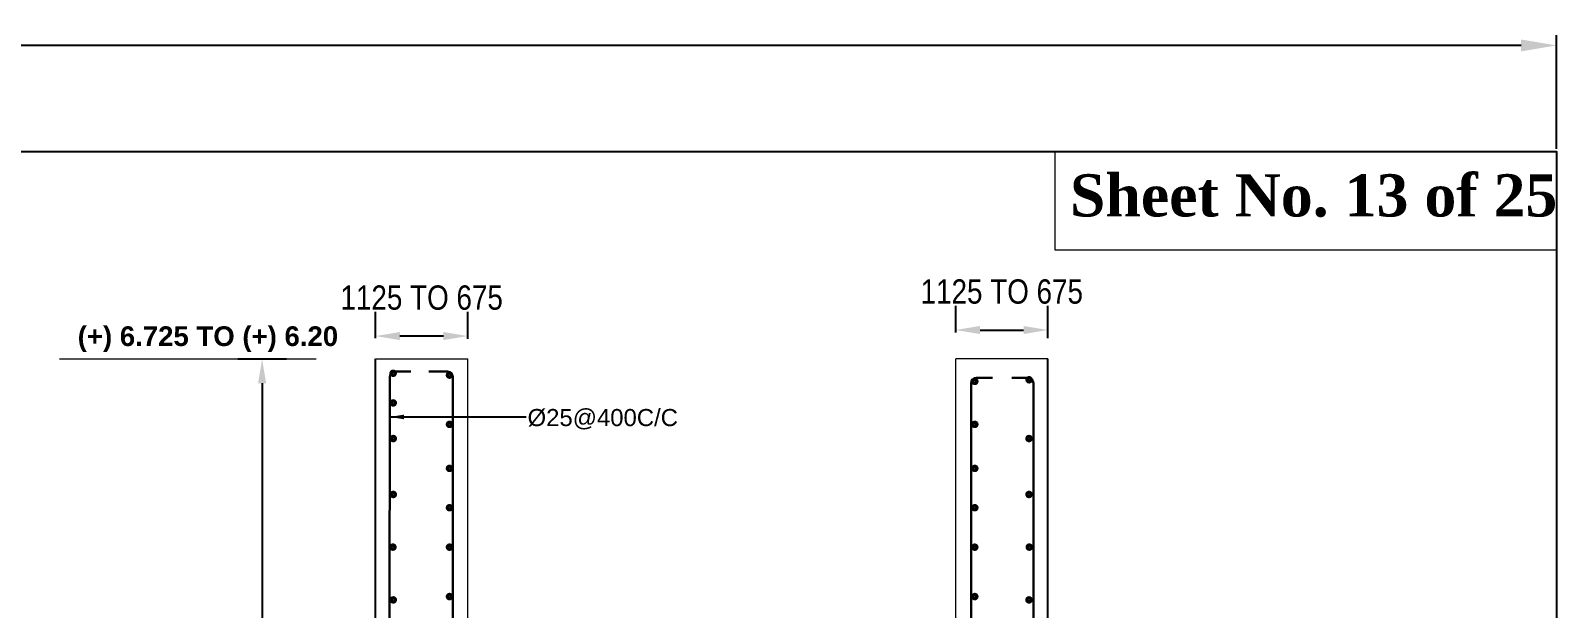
# Model space of a CAD drawing. Extents: x -358915 to 1258323, y -1667244 to -305611.
# Drawn here: x 589552 to 604633, y -1469131 to -1463416 of the extents above; entities that cross this region are included whole.
import ezdxf

# ---------------------------------------------------------------- set-up
doc = ezdxf.new("R2010")
doc.units = 0
doc.header["$LTSCALE"] = 300
doc.header["$MEASUREMENT"] = 0
doc.layers.get('DEFPOINTS').update_dxf_attribs({"linetype": 'CONTINUOUS'})
doc.layers.add('Dim', color=7, linetype='CONTINUOUS', lineweight=9)
doc.layers.add('ROD', color=1, linetype='CONTINUOUS', lineweight=30)
for name, color, linetype in [('LINE', 7, 'CONTINUOUS'), ('TEXT', 10, 'CONTINUOUS'), ('TXT', 7, 'CONTINUOUS')]:
    doc.layers.add(name, color=color, linetype=linetype)
doc.styles.add('Arial', font='arial.ttf')
doc.styles.add('DIM', font='isocp3.shx')
doc.styles.add('dimText', font='ARIALN.TTF')
doc.dimstyles.new('3', dxfattribs={"dimtxt": 225, "dimasz": 350, "dimexe": 100, "dimexo": 25, "dimgap": 9, "dimtad": 0, "dimdec": 0, "dimzin": 0, "dimdsep": 46, "dimtxsty": 'Standard', "dimcen": 0, "dimclrd": 5, "dimclre": 6, "dimclrt": 256, "dimadec": 0, "dimazin": 0, "dimtfac": 1, "dimtdec": 0, "dimtofl": 0, "dimtmove": 2, "dimatfit": 3, "dimfxl": 1, "dimtolj": 1, "dimtzin": 0, "dimarcsym": 0})
doc.dimstyles.new('dim n_120', dxfattribs={"dimtxt": 240, "dimasz": 240, "dimexe": 240, "dimexo": 150, "dimgap": 100, "dimtad": 2, "dimdec": 0, "dimzin": 0, "dimdsep": 46, "dimtxsty": 'DIM', "dimcen": 350, "dimclrd": 5, "dimclre": 5, "dimclrt": 7, "dimadec": 0, "dimazin": 0, "dimtfac": 1, "dimtdec": 0, "dimtmove": 0, "dimatfit": 3, "dimfxl": 240, "dimfxlon": 1, "dimtolj": 1, "dimtzin": 0, "dimarcsym": 0})
doc.dimstyles.new('dim_70', dxfattribs={"dimtxt": 140, "dimasz": 140, "dimexe": 70, "dimexo": 40, "dimgap": 50, "dimtad": 1, "dimdec": 0, "dimzin": 0, "dimdsep": 46, "dimtxsty": 'Arial', "dimcen": 0.09, "dimclrd": 5, "dimclre": 5, "dimclrt": 7, "dimadec": 0, "dimazin": 0, "dimtfac": 1, "dimtdec": 0, "dimtmove": 0, "dimatfit": 3, "dimfxl": 1, "dimtolj": 1, "dimtzin": 0, "dimarcsym": 0})

# ---------------------------------------------------------------- blocks, each defined once
blk = doc.blocks.new('*D699')
at = {"layer": 'DEFPOINTS', "color": 0, "ltscale": 50, "transparency": 16777216}
for p in [(592547, -1466664), (591841, -1475179), (592138, -1475179)]:
    blk.add_point(p, dxfattribs=at)
at = {"layer": 'Dim', "color": 5, "lineweight": -2, "ltscale": 50, "transparency": 16777216}
for p, q in [((592081, -1466664), (591601, -1466664)), ((591841, -1466904), (591841, -1474939)), ((591988, -1475179), (591601, -1475179))]:
    blk.add_line(p, q, dxfattribs=at)
at = {"layer": 'Dim', "color": 5, "ltscale": 50, "transparency": 16777216}
for points in [[(591801, -1466904), (591881, -1466904), (591841, -1466664)], [(591801, -1474939), (591881, -1474939), (591841, -1475179)]]:
    blk.add_solid(points, dxfattribs=at)
at = {"layer": 'Dim', "color": 7, "ltscale": 50, "transparency": 16777216, "insert": (591707, -1470921), "char_height": 240, "attachment_point": 5, "rotation": 90, "style": 'dimText'}
blk.add_mtext('\\A1;6725 TO 6380', dxfattribs=at)
blk = doc.blocks.new('*D706')
at = {"layer": 'DEFPOINTS', "color": 0, "ltscale": 50, "transparency": 16777216}
for p in [(599606, -1466377), (598696, -1466553), (599606, -1466609)]:
    blk.add_point(p, dxfattribs=at)
at = {"layer": 'Dim', "color": 5, "lineweight": -2, "ltscale": 50, "transparency": 16777216}
for p, q in [((598696, -1466403), (598696, -1466137)), ((599606, -1466459), (599606, -1466137)), ((598936, -1466377), (599366, -1466377))]:
    blk.add_line(p, q, dxfattribs=at)
at = {"layer": 'Dim', "color": 5, "ltscale": 50, "transparency": 16777216}
for points in [[(598936, -1466337), (598936, -1466417), (598696, -1466377)], [(599366, -1466337), (599366, -1466417), (599606, -1466377)]]:
    blk.add_solid(points, dxfattribs=at)
at = {"layer": 'Dim', "color": 7, "ltscale": 50, "transparency": 16777216, "insert": (599151, -1465998), "char_height": 240, "attachment_point": 5, "style": 'dimText'}
blk.add_mtext('\\A1;1125 TO 675', dxfattribs=at)
blk = doc.blocks.new('*D707')
at = {"layer": 'DEFPOINTS', "color": 0, "ltscale": 50, "transparency": 16777216}
for p in [(592963, -1466437), (592963, -1466609), (593873, -1466613)]:
    blk.add_point(p, dxfattribs=at)
at = {"layer": 'Dim', "color": 5, "lineweight": -2, "ltscale": 50, "transparency": 16777216}
for p, q in [((592963, -1466459), (592963, -1466197)), ((593873, -1466463), (593873, -1466197)), ((593633, -1466437), (593203, -1466437))]:
    blk.add_line(p, q, dxfattribs=at)
at = {"layer": 'Dim', "color": 5, "ltscale": 50, "transparency": 16777216}
for points in [[(593203, -1466397), (593203, -1466477), (592963, -1466437)], [(593633, -1466397), (593633, -1466477), (593873, -1466437)]]:
    blk.add_solid(points, dxfattribs=at)
at = {"layer": 'Dim', "color": 7, "ltscale": 50, "transparency": 16777216, "insert": (593418, -1466058), "char_height": 240, "attachment_point": 5, "style": 'dimText'}
blk.add_mtext('\\A1;1125 TO 675', dxfattribs=at)
blk = doc.blocks.new('*D1503')
at = {"layer": 'DEFPOINTS', "color": 0, "ltscale": 0.5, "transparency": 16777216}
for p in [(604633, -1463563), (553747, -1464611), (604633, -1464611)]:
    blk.add_point(p, dxfattribs=at)
at = {"layer": 'LINE', "color": 6, "lineweight": -2, "ltscale": 0.5, "transparency": 16777216}
for p, q in [((553747, -1464586), (553747, -1463463)), ((604633, -1464586), (604633, -1463463))]:
    blk.add_line(p, q, dxfattribs=at)
at = {"layer": 'LINE', "color": 5, "lineweight": -2, "ltscale": 0.5, "transparency": 16777216}
for p, q in [((554097, -1463563), (578674, -1463563)), ((604283, -1463563), (579705, -1463563))]:
    blk.add_line(p, q, dxfattribs=at)
at = {"layer": 'LINE', "color": 5, "ltscale": 0.5, "transparency": 16777216}
for points in [[(554097, -1463505), (554097, -1463622), (553747, -1463563)], [(604283, -1463505), (604283, -1463622), (604633, -1463563)]]:
    blk.add_solid(points, dxfattribs=at)
at = {"layer": 'LINE', "ltscale": 0.5, "transparency": 16777216, "insert": (579190, -1463563), "char_height": 225, "attachment_point": 5}
blk.add_mtext('\\A1;50886', dxfattribs=at)

msp = doc.modelspace()

# ---------------------------------------------------------------- linework, layer by layer
at = {"layer": 'Dim', "ltscale": 50}
msp.add_line((589840.3, -1466663.5, 0), (592376.4, -1466663.5, 0), dxfattribs=at)
at = {"layer": 'LINE'}
for p, q in [((592962.9, -1476251, 0), (592962.8, -1466663.5, 0)), ((599605.8, -1476250.5, 0), (599605.7, -1466663.5, 0))]:
    msp.add_line(p, q, dxfattribs=at)
at = {"layer": 'LINE', "lineweight": 18}
for p, q in [((592963, -1466663.5, 0), (593872.9, -1466663.5, 0)), ((592963, -1466663.5, 0), (593872.9, -1466663.5, 0)), ((593872.9, -1474983.5, 0), (593872.9, -1466663.5, 0)), ((599605.7, -1466663.5, 0), (598695.8, -1466663.5, 0)), ((598695.8, -1474983.5, 0), (598695.8, -1466663.5, 0)), ((599605.7, -1466663.5, 0), (598695.8, -1466663.5, 0)), ((599605.8, -1466663.5, 0), (599605.8, -1466663.5, 0))]:
    msp.add_line(p, q, dxfattribs=at)
at = {"layer": 'LINE'}
msp.add_lwpolyline([(604632.6, -1500594.3), (553746.6, -1500594.3), (553746.6, -1464610.7), (604632.6, -1464610.7)], close=True, dxfattribs=at)
at = {"layer": 'LINE', "lineweight": 9}
msp.add_lwpolyline([(604632.6, -1464610.7), (599674.2, -1464610.7), (599674.2, -1465583.3), (604632.6, -1465583.3)], close=True, dxfattribs=at)
at = {"layer": 'ROD'}
for p, q in [((593155.9, -1466787.1, 0), (593309.6, -1466787.1, 0)), ((593672.5, -1466788.5, 0), (593487.6, -1466788.5, 0)), ((593095.9, -1476002.1, 0), (593103.9, -1466839.1, 0)), ((593724.5, -1475958.6, 0), (593724.5, -1466840.5, 0)), ((598847.3, -1475958.6, 0), (598847.3, -1466902.7, 0)), ((598899.3, -1466850.7, 0), (599060.4, -1466850.7, 0)), ((599411.2, -1466851.5, 0), (599251.1, -1466851.5, 0)), ((599470.4, -1474979.6, 0), (599463.2, -1466903.4, 0))]:
    msp.add_line(p, q, dxfattribs=at)
at = {"layer": 'ROD', "const_width": 39.9, "elevation": 0}
for points in [[(593151.9, -1466798.3, -1), (593120.2, -1466811.5, -1)], [(593709.2, -1466817.6, -1), (593676.7, -1466828.4, -1)], [(599405.1, -1466862.7, 1), (599436.8, -1466875.8, 1)], [(598867.8, -1466879.8, 1), (598900.4, -1466890.7, 1)], [(593153.1, -1467091.3, -1), (593121.4, -1467104.5, -1)], [(593709.2, -1467304.6, -1), (593676.7, -1467315.5, -1)], [(598867.8, -1467304.6, 1), (598900.4, -1467315.5, 1)], [(593153.1, -1467443.7, -1), (593121.4, -1467456.9, -1)], [(599403.9, -1467443.7, 1), (599435.6, -1467456.9, 1)], [(593709.2, -1467739.8, -1), (593676.7, -1467750.6, -1)], [(598867.8, -1467739.8, 1), (598900.4, -1467750.6, 1)], [(593153.1, -1467996.6, -1), (593121.4, -1468009.7, -1)], [(599403.9, -1467996.6, 1), (599435.6, -1468009.7, 1)], [(593709.2, -1468129, -1), (593676.7, -1468139.9, -1)], [(598867.8, -1468129, 1), (598900.4, -1468139.9, 1)], [(593150.1, -1468517.2, -1), (593118.4, -1468530.3, -1)], [(593709.2, -1468519, -1), (593676.7, -1468529.9, -1)], [(598867.8, -1468519, 1), (598900.4, -1468529.9, 1)], [(599406.8, -1468517.2, 1), (599438.5, -1468530.3, 1)], [(593153.1, -1469039.1, -1), (593121.4, -1469052.3, -1)], [(593709.2, -1469007.2, -1), (593676.7, -1469018.1, -1)], [(598867.8, -1469007.2, 1), (598900.4, -1469018.1, 1)], [(599403.9, -1469039.1, 1), (599435.6, -1469052.3, 1)]]:
    msp.add_lwpolyline(points, format="xyb", close=True, dxfattribs=at)
at = {"layer": 'ROD'}
for centre, start, end in [((593155.9, -1466839.1, 0), 90, 179.94951), ((593672.5, -1466840.5, 0), 0, 90), ((598899.3, -1466902.7, 0), 90, 180), ((599411.2, -1466903.5, 0), 0.05049, 90)]:
    msp.add_arc(centre, 52, start, end, dxfattribs=at)

# ---------------------------------------------------------------- texts
at = {"layer": 'LINE', "color": 7, "lineweight": 9, "insert": (599823.7, -1464836.8), "char_height": 417.574, "width": 14999.138, "attachment_point": 1}
msp.add_mtext('{\\fTimes New Roman|b1|i0|c0|p18;Sheet No. 13 of 25}', dxfattribs=at)
at = {"layer": 'TEXT', "color": 6, "insert": (592592.5, -1466467.5, 0), "char_height": 195, "width": 2976.194, "attachment_point": 6, "style": 'Arial'}
msp.add_mtext('{\\fArial|b1|i0|c0|p34; (+) 6.725 TO (+) 6.20}', dxfattribs=at)
at = {"layer": 'TXT', "color": 0, "insert": (594464.5, -1467259.6, 0), "char_height": 169, "width": 1136.669, "attachment_point": 4, "style": 'Arial'}
msp.add_mtext('%%C25@400C/C', dxfattribs=at)

# ---------------------------------------------------------------- dimensions: what is measured, and where the dimension line sits
at = {"layer": 'Dim', "ltscale": 50}
dim = msp.add_linear_dim(base=(599606, -1466377.2, 0), p1=(598695.8, -1466553.5, 0), p2=(599606, -1466609.1, 0), text='1125 TO 675', dimstyle='dim n_120', override={"dimgap": 10, "dimtxsty": 'dimText', "dimtmove": 2}, dxfattribs=at)
dim.commit()
dim.dimension.update_dxf_attribs({"geometry": '*D706', "text_midpoint": (599150.9, -1465998, 0)})
for base, p1, p2, angle, text, picture, middle in [((592962.8, -1466437.1, 0), (593872.9, -1466613.4, 0), (592962.8, -1466608.8, 0), 180, '1125 TO 675', '*D707', (593417.9, -1466058, 0)), ((591840.7, -1475178.5, 0), (592546.9, -1466663.5, 0), (592138.1, -1475178.5, 0), 90, '6725 TO 6380', '*D699', (591706.6, -1470921, 0))]:
    dim = msp.add_linear_dim(base=base, p1=p1, p2=p2, angle=angle, text=text, dimstyle='dim n_120', override={"dimgap": 10, "dimtxsty": 'dimText', "dimtmove": 2}, dxfattribs=at)
    dim.commit()
    dim.dimension.update_dxf_attribs({"geometry": picture, "text_midpoint": middle})
at = {"layer": 'LINE', "color": 3, "ltscale": 0.5}
dim = msp.add_linear_dim(base=(604632.6, -1463563.2), p1=(553746.6, -1464610.7), p2=(604632.6, -1464610.7), dimstyle='3', override={"dimfxl": 700}, dxfattribs=at)
dim.commit()
dim.dimension.update_dxf_attribs({"geometry": '*D1503', "text_midpoint": (579189.6, -1463563.2)})

# ---------------------------------------------------------------- leaders
at = {"layer": 'Dim', "ltscale": 50}
msp.add_leader([(593103.6, -1467236.8, 0), (594451, -1467236.8, 0)], dimstyle='dim_70', override={"dimasz": 140}, dxfattribs=at)

doc.saveas('drawing.dxf')
